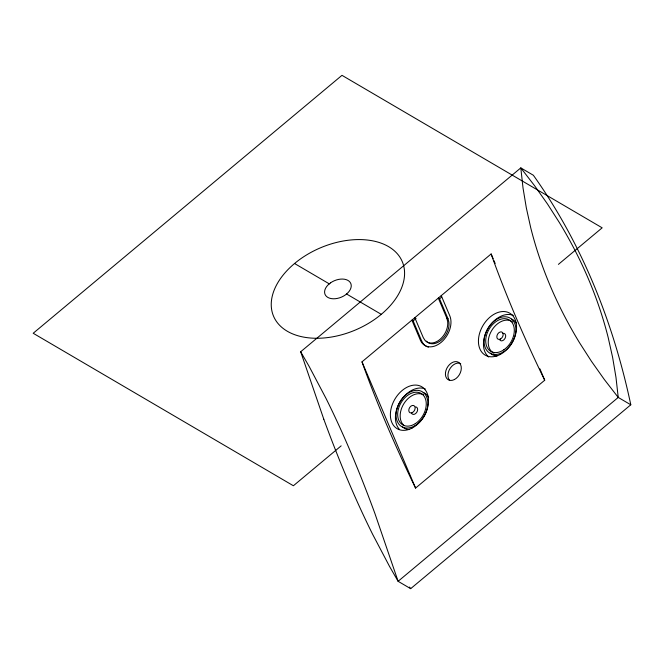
<?xml version="1.0" encoding="UTF-8"?>
<svg xmlns="http://www.w3.org/2000/svg" width="664" height="664" viewBox="0 0 664 664"><rect width="100%" height="100%" fill="white"/><g stroke="black" fill="none" stroke-linecap="round" stroke-linejoin="round"><path stroke-width="1" d="M323.791 419.2L300.676 351.771L520.8 167.892L533.366 175.255A933.086 648.52 -59.6 0 1 630.8 404.791L410.676 588.669L398.109 581.307L389.585 566.508L372.687 534.404A664.058 173.204 80 0 1 323.783 419.2M539.89 368.819L544.721 380.215L415.581 488.081L412.742 482.28A933.086 307.938 50.1 0 1 363.847 367.067L361.996 361.838L491.136 253.963L493.153 258.711M428.413 347.181A20.252 14.077 -59.6 0 1 421.673 340.981L420.412 340.242L411.887 320.164L413.149 320.895L416.079 318.446M414.826 317.707L423.267 337.602L425.035 340.4A16.168 11.238 -59.6 0 0 439.95 339.437A16.168 11.238 -59.6 0 0 447.661 321.5L446.748 317.99L438.306 298.094L439.56 298.833L441.759 296.991M341.155 445.859L293.388 485.757L33.2 333.262L341.977 75.331L602.165 227.827L558.416 264.372M630.8 404.791L618.234 397.429L604.34 379.517L591.466 361.324L579.622 342.881A659.136 478.387 5.8 0 1 530.71 227.677L526.328 207.865L523.016 187.937L520.8 167.892L534.653 185.812L547.493 204.006L559.312 222.457A664.058 481.964 5.8 0 1 608.216 337.669L612.631 357.464L615.976 377.393L618.234 397.429L398.109 581.307L375.011 513.795A659.136 171.918 80 0 0 326.107 398.583L309.208 366.536L300.676 351.771M446.748 317.99L448.009 318.728L448.922 322.231A16.168 11.238 -59.6 0 1 441.211 340.175A16.168 11.238 -59.6 0 1 426.288 341.138M294.55 263.508A69.911 44.654 -23 0 1 403.455 264.994A69.911 44.654 -23 0 1 315.732 338.267A69.911 44.654 -23 0 1 294.55 263.508L329.311 283.885M346.517 293.961L381.277 314.338M544.721 380.215L541.882 374.405A933.086 307.938 50.1 0 1 492.987 259.192L491.136 253.963M493.958 260.612L495.161 263.459M441.236 295.646L449.769 315.732A20.252 14.077 -59.6 0 1 441.178 342.333A20.252 14.077 -59.6 0 1 420.412 340.242M439.56 298.833L448.009 318.728M413.149 320.895L421.673 340.981M361.996 361.838L415.581 488.081M449.569 380.273A10.126 7.038 -59.6 0 1 450.25 368.213A10.126 7.038 -59.6 0 1 460.7 363.606M399.354 429.317A24.311 16.89 -59.6 0 1 400.633 400.907A24.311 16.89 -59.6 0 1 425.259 388.946M488.696 357.008A24.311 16.89 -59.6 0 1 488.015 328.439A24.311 16.89 -59.6 0 1 513.313 315.392M415.681 406.891A4.05 2.814 -59.6 0 1 416.718 412.369A4.05 2.814 -59.6 0 1 411.531 413.108M502.897 333.403A4.05 2.814 -59.6 0 1 505.063 338.325A4.05 2.814 -59.6 0 1 499.594 339.586M423.209 392.457A20.252 14.077 -59.6 0 1 428.67 397.404M409.464 429.525A20.252 14.077 -59.6 0 1 402.591 426.927M511.654 319.069A20.252 14.077 -59.6 0 1 516.467 323.393M497.054 355.962A20.252 14.077 -59.6 0 1 490.331 353.082M404.094 425.574A18.227 12.674 -59.6 0 1 403.969 403.529A18.227 12.674 -59.6 0 1 423.474 394.806M493.941 353.173A18.227 12.674 -59.6 0 1 491.667 330.564A18.227 12.674 -59.6 0 1 512.517 321.891M410.676 588.669A933.086 648.52 -59.6 0 1 409.53 587.059M330.506 282.872L327.892 285.097A13.986 8.931 -23 0 0 327.883 297.447A13.986 8.931 -23 0 0 345.322 294.974L347.936 292.749A13.986 8.931 -23 0 0 347.944 280.399A13.986 8.931 -23 0 0 330.506 282.872M499.992 354.593A24.311 16.89 -59.6 0 0 512.608 315.491A24.311 16.89 -59.6 0 0 479.873 332.39A24.311 16.89 -59.6 0 0 499.992 354.593M411.946 428.147A24.311 16.89 -59.6 0 0 424.562 389.046A24.311 16.89 -59.6 0 0 391.826 405.936A24.311 16.89 -59.6 0 0 411.946 428.147M454.4 379.542A10.126 7.038 -59.6 0 0 459.654 363.249A10.126 7.038 -59.6 0 0 446.017 370.288A10.126 7.038 -59.6 0 0 454.4 379.542M415.158 425.591A20.252 14.077 -59.6 0 0 423.831 392.905A20.252 14.077 -59.6 0 0 396.881 409.049A20.252 14.077 -59.6 0 0 415.158 425.591M415.291 423.665A18.227 12.674 -59.6 0 0 422.329 394.258A18.227 12.674 -59.6 0 0 398.251 409.613A18.227 12.674 -59.6 0 0 415.291 423.665M412.377 412.585A4.05 2.814 -59.6 0 0 414.477 406.069A4.05 2.814 -59.6 0 0 409.024 408.883A4.05 2.814 -59.6 0 0 412.377 412.585M502.731 352.31A20.252 14.077 -59.6 0 0 512.193 319.65A20.252 14.077 -59.6 0 0 485.085 334.93A20.252 14.077 -59.6 0 0 502.731 352.31M503.86 349.779A18.227 12.674 -59.6 0 0 510.01 320.421A18.227 12.674 -59.6 0 0 486.156 336.698A18.227 12.674 -59.6 0 0 503.86 349.779M500.457 339.022A4.05 2.814 -59.6 0 0 502.507 332.498A4.05 2.814 -59.6 0 0 497.054 335.378A4.05 2.814 -59.6 0 0 500.457 339.022"/></g></svg>
